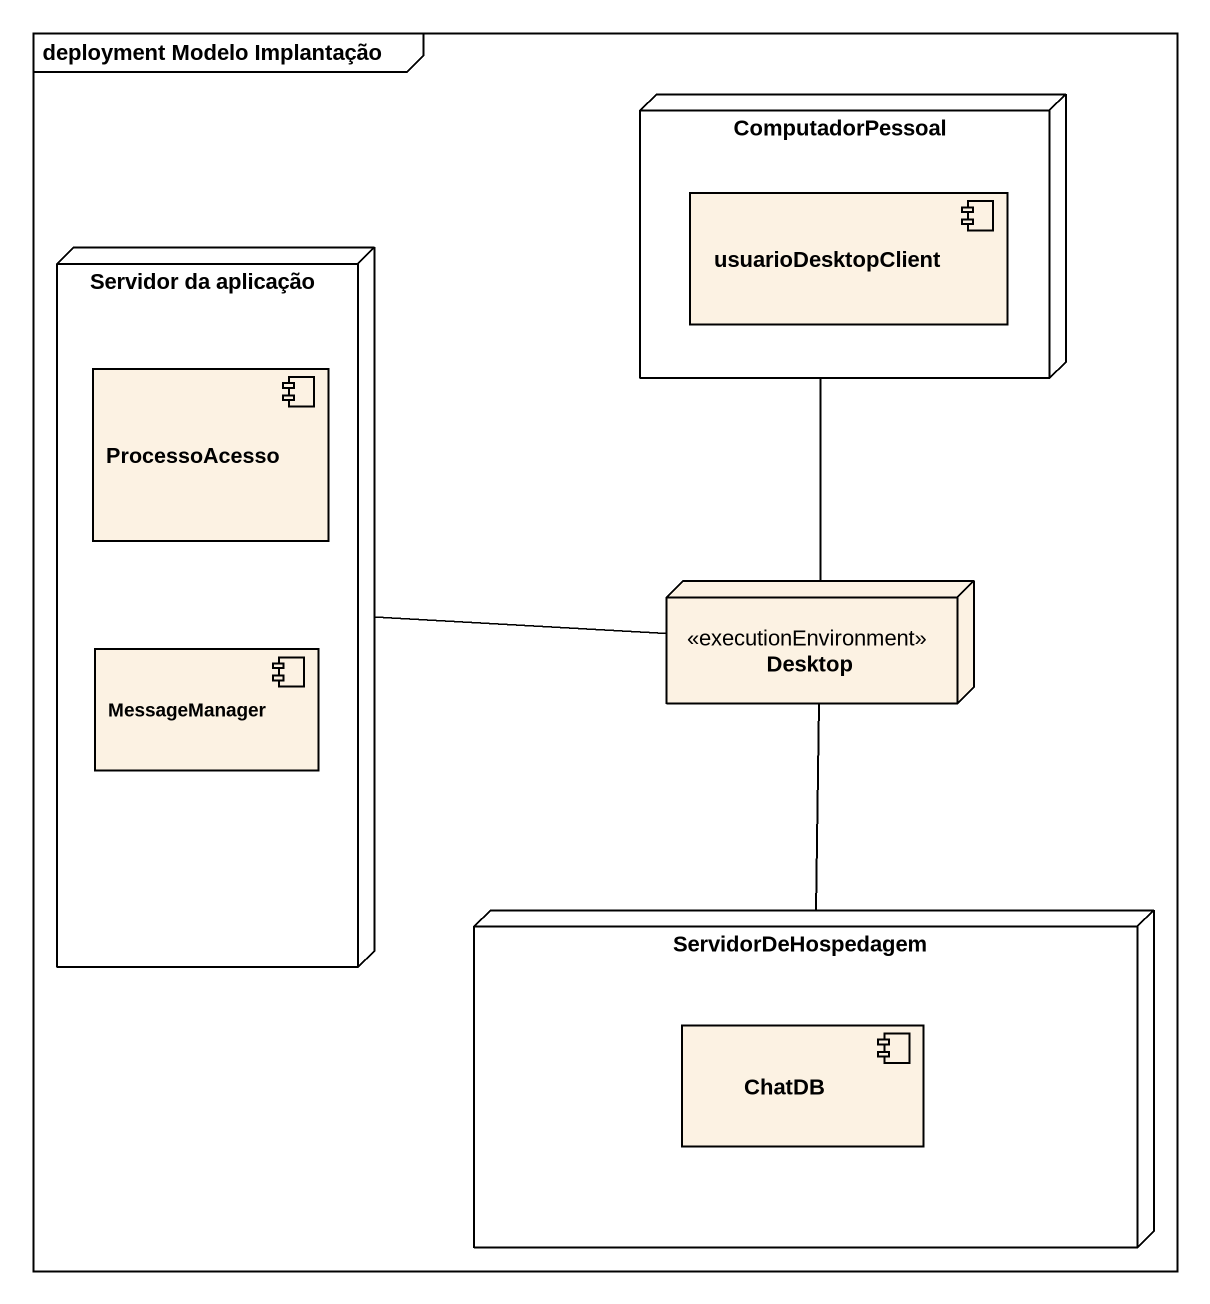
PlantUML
@startuml
mainframe deployment Modelo Implantação
node ComputadorPessoal {
  component usuarioDesktopClient
}
node "Servidor da aplicação" as Servidor_da_aplicação {
  component ProcessoAcesso
  component MessageManager
}
node Desktop <<executionEnvironment>>
node ServidorDeHospedagem {
  component ChatDB
}
ComputadorPessoal -- Desktop
Servidor_da_aplicação -right- Desktop
ServidorDeHospedagem -up- Desktop
@enduml
